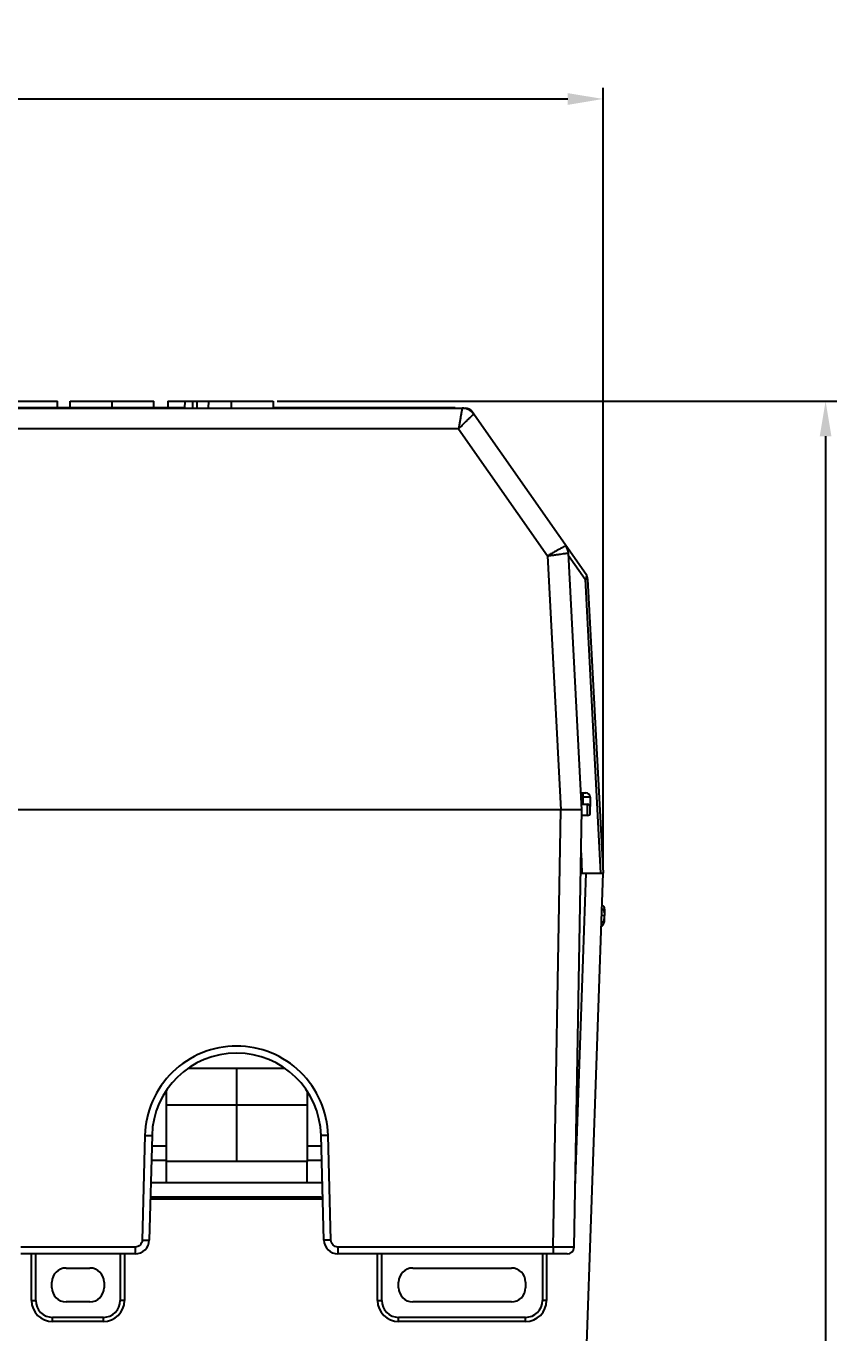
# Model space of a CAD drawing. Header units: millimetres. Extents: x 5329 to 6973, y -914 to -356.
# Drawn here: x 6304.2 to 6361.7, y -663.9 to -571.2 of the extents above; entities that cross this region are included whole.
import ezdxf

# ---------------------------------------------------------------- set-up
doc = ezdxf.new("R2010")
doc.units = ezdxf.units.MM
doc.header["$PDMODE"] = 3
doc.header["$PDSIZE"] = 1
doc.layers.get('0').update_dxf_attribs({"linetype": 'CONTINUOUS'})
doc.layers.get('Defpoints').update_dxf_attribs({"linetype": 'CONTINUOUS'})
doc.layers.add('Dim', color=1, linetype='CONTINUOUS')
doc.styles.add('OMI-1', font='arial.ttf', dxfattribs={"oblique": 1})
doc.dimstyles.new('1', dxfattribs={"dimtxt": 4, "dimasz": 2.5, "dimexe": 0.8, "dimexo": 0.3, "dimgap": 0.5, "dimtad": 1, "dimtoh": 1, "dimdec": 1, "dimzin": 0, "dimdsep": 46, "dimtxsty": 'OMI-1', "dimcen": 0, "dimclrd": 256, "dimclre": 256, "dimclrt": 256, "dimadec": 0, "dimazin": 0, "dimtfac": 0.8, "dimtdec": 1, "dimtix": 1, "dimtmove": 0, "dimatfit": 3, "dimfxl": 1, "dimtolj": 1, "dimtzin": 0, "dimarcsym": 0})

# ---------------------------------------------------------------- blocks, each defined once
blk = doc.blocks.new('*D6114')
at = {"layer": 'Defpoints', "color": 0}
for p in [(6345.109, -576.326), (6248.109, -631.257), (6345.109, -631.257)]:
    blk.add_point(p, dxfattribs=at)
at = {"layer": 'Dim', "lineweight": -2}
for p, q in [((6248.109, -630.957), (6248.109, -575.526)), ((6345.109, -630.957), (6345.109, -575.526)), ((6250.609, -576.326), (6342.609, -576.326))]:
    blk.add_line(p, q, dxfattribs=at)
at = {"layer": 'Dim'}
for points in [[(6250.609, -575.91), (6250.609, -576.743), (6248.109, -576.326)], [(6342.609, -576.743), (6342.609, -575.91), (6345.109, -576.326)]]:
    blk.add_solid(points, dxfattribs=at)
at = {"layer": 'Dim', "insert": (6296.609, -573.784), "char_height": 4, "attachment_point": 5, "style": 'OMI-1'}
blk.add_mtext('\\A1;97.0', dxfattribs=at)
blk = doc.blocks.new('*D6115')
at = {"layer": 'Defpoints', "color": 0}
for p in [(6321.7, -597.757), (6336.109, -770.807), (6360.901, -770.807)]:
    blk.add_point(p, dxfattribs=at)
at = {"layer": 'Dim', "lineweight": -2}
for p, q in [((6322, -597.757), (6361.701, -597.757)), ((6360.901, -600.257), (6360.901, -768.307)), ((6336.409, -770.807), (6361.701, -770.807))]:
    blk.add_line(p, q, dxfattribs=at)
at = {"layer": 'Dim'}
for points in [[(6361.318, -600.257), (6360.484, -600.257), (6360.901, -597.757)], [(6360.484, -768.307), (6361.318, -768.307), (6360.901, -770.807)]]:
    blk.add_solid(points, dxfattribs=at)
at = {"layer": 'Dim', "insert": (6358.357, -684.282), "char_height": 4, "attachment_point": 5, "rotation": 90, "style": 'OMI-1'}
blk.add_mtext('\\A1;173.1', dxfattribs=at)

msp = doc.modelspace()

# ---------------------------------------------------------------- linework, layer by layer
at = {"color": 7, "linetype": 'Continuous'}
for p, q in [((6300.624, -597.757), (6306.402, -597.757)), ((6306.402, -598.207), (6306.402, -597.757)), ((6307.306, -598.207), (6307.306, -597.757)), ((6307.306, -597.757), (6313.233, -597.757)), ((6310.293, -598.207), (6310.293, -597.757)), ((6313.233, -598.207), (6313.233, -597.757)), ((6314.237, -597.757), (6314.237, -598.207)), ((6314.238, -597.757), (6321.7, -597.757)), ((6315.432, -597.757), (6315.416, -598.257)), ((6315.993, -597.757), (6315.984, -598.257)), ((6316.3, -597.757), (6316.292, -598.257)), ((6317.109, -597.757), (6317.106, -598.257)), ((6318.734, -597.757), (6318.734, -598.257)), ((6321.7, -597.757), (6321.709, -598.257)), ((6257.893, -598.257), (6335.325, -598.257)), ((6299.409, -598.207), (6315.416, -598.207)), ((6321.709, -598.207), (6334.609, -598.207)), ((6334.609, -598.257), (6334.609, -598.207)), ((6343.907, -610.068), (6335.817, -598.513)), ((6334.857, -599.731), (6258.362, -599.731)), ((6334.857, -599.731), (6341.164, -608.739)), ((6341.164, -608.739), (6342.109, -626.757)), ((6343.609, -626.757), (6342.655, -608.544)), ((6342.663, -608.702), (6343.839, -610.383)), ((6343.839, -610.383), (6344.933, -631.257)), ((6344.015, -610.381), (6345.109, -631.257)), ((6343.546, -625.557), (6343.893, -625.557)), ((6343.709, -626.357), (6343.709, -625.557)), ((6344.193, -625.852), (6343.562, -625.852)), ((6343.588, -626.357), (6344.009, -626.357)), ((6344.009, -627.157), (6344.009, -626.357)), ((6344.193, -625.852), (6344.205, -626.517)), ((6344.209, -626.957), (6344.209, -626.557)), ((6342.109, -626.757), (6251.109, -626.757)), ((6341.568, -657.766), (6342.109, -626.757)), ((6343.068, -657.766), (6343.609, -626.757)), ((6344.009, -627.157), (6343.602, -627.157)), ((6343.556, -629.797), (6343.607, -631.257)), ((6343.14, -653.627), (6343.908, -631.257)), ((6343.531, -631.257), (6345.109, -631.257)), ((6343.603, -675.107), (6345.109, -631.257)), ((6345.222, -633.797), (6345.19, -634.732)), ((6345.206, -634.264), (6345.006, -634.257)), ((6322.57, -645.107), (6315.652, -645.107)), ((6319.109, -645.107), (6319.109, -651.707)), ((6314.109, -646.696), (6314.109, -653.207)), ((6324.109, -646.691), (6324.109, -651.707)), ((6324.109, -647.707), (6314.109, -647.707)), ((6312.611, -649.846), (6312.417, -657.279)), ((6313.111, -649.85), (6312.917, -657.284)), ((6314.109, -650.607), (6313.091, -650.607)), ((6325.127, -650.607), (6324.109, -650.607)), ((6325.302, -657.284), (6325.107, -649.85)), ((6325.802, -657.279), (6325.607, -649.846)), ((6313.065, -651.607), (6314.109, -651.607)), ((6324.109, -651.607), (6325.153, -651.607)), ((6324.109, -651.707), (6314.109, -651.707)), ((6324.089, -651.707), (6324.089, -653.207)), ((6325.195, -653.207), (6313.023, -653.207)), ((6312.993, -654.357), (6325.207, -654.357)), ((6312.997, -654.207), (6325.109, -654.207)), ((6313.109, -654.357), (6313.109, -654.207)), ((6325.109, -654.207), (6325.109, -654.357)), ((6311.917, -657.766), (6303.801, -657.766)), ((6311.917, -657.766), (6311.917, -658.257)), ((6341.568, -657.766), (6326.301, -657.766)), ((6326.301, -657.766), (6326.301, -658.257)), ((6341.568, -657.766), (6341.568, -658.257)), ((6311.917, -658.257), (6303.801, -658.257)), ((6304.559, -661.555), (6304.559, -658.257)), ((6304.859, -661.555), (6304.859, -658.257)), ((6310.859, -658.257), (6310.859, -661.555)), ((6311.159, -658.257), (6311.159, -661.555)), ((6342.568, -658.257), (6326.301, -658.257)), ((6329.109, -661.555), (6329.109, -658.257)), ((6329.409, -661.555), (6329.409, -658.257)), ((6340.809, -658.257), (6340.809, -661.555)), ((6341.109, -658.257), (6341.109, -661.555)), ((6307.009, -659.257), (6308.709, -659.257)), ((6331.609, -659.257), (6338.609, -659.257)), ((6306.009, -660.657), (6306.009, -660.257)), ((6309.709, -660.257), (6309.709, -660.657)), ((6330.609, -660.657), (6330.609, -660.257)), ((6339.609, -660.257), (6339.609, -660.657)), ((6304.559, -661.555), (6304.859, -661.555)), ((6308.709, -661.657), (6307.009, -661.657)), ((6311.159, -661.555), (6310.859, -661.555)), ((6329.109, -661.555), (6329.409, -661.555)), ((6338.609, -661.657), (6331.609, -661.657)), ((6341.109, -661.555), (6340.809, -661.555)), ((6306.059, -663.055), (6306.059, -662.755)), ((6309.659, -662.755), (6306.059, -662.755)), ((6309.659, -663.055), (6309.659, -662.755)), ((6339.609, -662.755), (6330.609, -662.755)), ((6330.609, -663.055), (6330.609, -662.755)), ((6339.609, -663.055), (6339.609, -662.755)), ((6309.659, -663.055), (6306.059, -663.055)), ((6339.609, -663.055), (6330.609, -663.055))]:
    msp.add_line(p, q, dxfattribs=at)
for centre, radius, start, end in [((6335.117, -599.257), 1, 34.99976, 90), ((6335.325, -598.857), 0.6, 35, 90), ((6341.656, -608.596), 1, 3, 35.00056), ((6343.416, -610.412), 0.6, 3, 35), ((6343.893, -625.857), 0.3, 1, 90), ((6344.009, -626.557), 0.2, 0, 90), ((6344.009, -626.957), 0.2, 270, 0), ((6344.914, -634.037), 0.3, 358.03288, 68.56163), ((6344.922, -633.787), 0.3, 358.03288, 62.90503), ((6344.89, -634.721), 0.3, 287.50411, 358.03288), ((6344.899, -634.471), 0.3, 287.50413, 358.03288), ((6319.109, -650.007), 6, 1.5, 178.5), ((6311.917, -657.257), 1, 270, 358.5), ((6326.301, -657.257), 1, 181.5, 270), ((6342.568, -657.757), 0.5, 270, 359), ((6307.009, -660.257), 1, 90, 180), ((6308.709, -660.257), 1, 0, 90), ((6331.609, -660.257), 1, 90, 180), ((6338.609, -660.257), 1, 0, 90), ((6307.009, -660.657), 1, 180, 270), ((6308.709, -660.657), 1, 270, 0), ((6331.609, -660.657), 1, 180, 270), ((6338.609, -660.657), 1, 270, 0), ((6306.059, -661.555), 1.5, 180, 270), ((6306.059, -661.555), 1.2, 180, 270), ((6309.659, -661.555), 1.5, 270, 0), ((6309.659, -661.555), 1.2, 270, 0), ((6330.609, -661.555), 1.5, 180, 270), ((6330.609, -661.555), 1.2, 180, 270), ((6339.609, -661.555), 1.5, 270, 0), ((6339.609, -661.555), 1.2, 270, 0)]:
    msp.add_arc(centre, radius, start, end, dxfattribs=at)
for points, knots in [([(6335.117, -598.257), (6335.116, -598.257), (6335.116, -598.261), (6335.115, -598.265), (6335.113, -598.275), (6335.109, -598.294), (6335.104, -598.326), (6335.095, -598.375), (6335.084, -598.437), (6335.07, -598.512), (6335.055, -598.598), (6335.031, -598.733), (6334.997, -598.925), (6334.953, -599.176), (6334.906, -599.448), (6334.874, -599.636), (6334.857, -599.731)], [0, 0, 0, 0, 0.001269, 0.004959, 0.011058, 0.019546, 0.043616, 0.076982, 0.119258, 0.169979, 0.22867, 0.294724, 0.446153, 0.618526, 0.805623, 1, 1, 1, 1]), ([(6334.857, -599.731), (6334.926, -599.663), (6335.061, -599.528), (6335.258, -599.333), (6335.441, -599.154), (6335.602, -598.997), (6335.721, -598.882), (6335.8, -598.807), (6335.846, -598.763), (6335.882, -598.73), (6335.91, -598.702), (6335.924, -598.694), (6335.935, -598.682), (6335.936, -598.684)], [0, 0, 0, 0, 0.194437, 0.380443, 0.552718, 0.704662, 0.82975, 0.880657, 0.923054, 0.956432, 0.980512, 0.995083, 1, 1, 1, 1]), ([(6342.475, -608.023), (6342.474, -608.02), (6342.461, -608.029), (6342.444, -608.033), (6342.41, -608.052), (6342.367, -608.073), (6342.311, -608.103), (6342.216, -608.154), (6342.073, -608.232), (6341.877, -608.339), (6341.655, -608.463), (6341.414, -608.598), (6341.249, -608.691), (6341.164, -608.739)], [0, 0, 0, 0, 0.005237, 0.019914, 0.043944, 0.077145, 0.11927, 0.169855, 0.294333, 0.445976, 0.618357, 0.804867, 1, 1, 1, 1]), ([(6341.164, -608.739), (6341.261, -608.725), (6341.451, -608.697), (6341.726, -608.658), (6341.98, -608.622), (6342.203, -608.592), (6342.365, -608.571), (6342.473, -608.558), (6342.536, -608.551), (6342.584, -608.547), (6342.623, -608.542), (6342.639, -608.544), (6342.654, -608.541), (6342.655, -608.544)], [0, 0, 0, 0, 0.194848, 0.382363, 0.555129, 0.70671, 0.831177, 0.88169, 0.923688, 0.956789, 0.980637, 0.995033, 1, 1, 1, 1]), ([(6344.015, -610.381), (6344.015, -610.377), (6343.991, -610.383), (6343.965, -610.377), (6343.906, -610.381), (6343.864, -610.382), (6343.839, -610.383)], [0, 0, 0, 0, 0.066553, 0.260767, 0.576136, 1, 1, 1, 1]), ([(6343.907, -610.068), (6343.918, -610.083), (6343.951, -610.166), (6343.914, -610.26), (6343.879, -610.32)], [0, 0, 0, 0, 0.203613, 1, 1, 1, 1]), ([(6343.609, -626.757), (6343.609, -626.757), (6343.605, -626.757), (6343.601, -626.756), (6343.591, -626.756), (6343.573, -626.755), (6343.54, -626.755), (6343.49, -626.755), (6343.428, -626.755), (6343.352, -626.755), (6343.265, -626.756), (6343.127, -626.757), (6342.931, -626.758), (6342.675, -626.76), (6342.398, -626.76), (6342.206, -626.758), (6342.109, -626.757)], [0, 0, 0, 0, 0.001241, 0.004882, 0.010914, 0.019321, 0.043191, 0.076278, 0.11823, 0.168673, 0.227116, 0.293007, 0.44454, 0.617333, 0.805009, 1, 1, 1, 1]), ([(6325.607, -649.846), (6325.585, -649.015), (6325.214, -647.343), (6323.759, -645.244), (6321.619, -643.843), (6319.109, -643.353), (6316.599, -643.843), (6314.459, -645.244), (6313.004, -647.344), (6312.633, -649.015), (6312.611, -649.846)], [0, 0, 0, 0, 0.124998, 0.250002, 0.375013, 0.500028, 0.625043, 0.750053, 0.875054, 1, 1, 1, 1]), ([(6312.611, -649.846), (6312.675, -649.848), (6312.768, -649.85), (6312.885, -649.852), (6312.96, -649.853), (6313.021, -649.853), (6313.063, -649.853), (6313.088, -649.852), (6313.101, -649.852), (6313.106, -649.851), (6313.111, -649.851), (6313.111, -649.85)], [0, 0, 0, 0, 0.382495, 0.555356, 0.706743, 0.83097, 0.923446, 0.956493, 0.980352, 0.994865, 1, 1, 1, 1]), ([(6325.607, -649.846), (6325.543, -649.848), (6325.451, -649.85), (6325.333, -649.852), (6325.258, -649.853), (6325.197, -649.853), (6325.155, -649.853), (6325.13, -649.852), (6325.118, -649.852), (6325.112, -649.851), (6325.107, -649.851), (6325.107, -649.85)], [0, 0, 0, 0, 0.382495, 0.555356, 0.706743, 0.83097, 0.923446, 0.956493, 0.980352, 0.994865, 1, 1, 1, 1]), ([(6312.417, -657.279), (6312.413, -657.405), (6312.304, -657.663), (6312.042, -657.766), (6311.917, -657.766)], [0, 0, 0, 0, 0.499853, 1, 1, 1, 1]), ([(6312.417, -657.279), (6312.48, -657.281), (6312.573, -657.283), (6312.691, -657.285), (6312.766, -657.286), (6312.827, -657.286), (6312.869, -657.286), (6312.893, -657.286), (6312.906, -657.286), (6312.912, -657.284), (6312.916, -657.285), (6312.917, -657.284)], [0, 0, 0, 0, 0.382495, 0.555356, 0.706743, 0.83097, 0.923446, 0.956493, 0.980352, 0.994865, 1, 1, 1, 1]), ([(6325.802, -657.279), (6325.738, -657.281), (6325.645, -657.283), (6325.527, -657.285), (6325.453, -657.286), (6325.391, -657.286), (6325.349, -657.286), (6325.325, -657.286), (6325.312, -657.286), (6325.307, -657.284), (6325.302, -657.285), (6325.302, -657.284)], [0, 0, 0, 0, 0.382495, 0.555356, 0.706743, 0.83097, 0.923446, 0.956493, 0.980352, 0.994865, 1, 1, 1, 1]), ([(6326.301, -657.766), (6326.176, -657.766), (6325.915, -657.663), (6325.805, -657.405), (6325.802, -657.279)], [0, 0, 0, 0, 0.49992, 1, 1, 1, 1]), ([(6343.068, -657.766), (6343.068, -657.767), (6343.064, -657.766), (6343.06, -657.767), (6343.05, -657.767), (6343.031, -657.768), (6342.998, -657.768), (6342.949, -657.769), (6342.886, -657.769), (6342.811, -657.77), (6342.723, -657.77), (6342.586, -657.77), (6342.39, -657.77), (6342.135, -657.769), (6341.857, -657.768), (6341.666, -657.767), (6341.568, -657.766)], [0, 0, 0, 0, 0.001246, 0.004879, 0.0109, 0.019297, 0.043162, 0.076247, 0.118222, 0.168706, 0.227184, 0.293106, 0.444637, 0.617433, 0.804951, 1, 1, 1, 1])]:
    msp.add_open_spline(points, degree=3, knots=knots, dxfattribs=at)
msp.add_open_spline([(6343.879, -610.32), (6343.867, -610.342), (6343.854, -610.363), (6343.839, -610.383)], degree=3, dxfattribs=at)

# ---------------------------------------------------------------- dimensions: what is measured, and where the dimension line sits
at = {"layer": 'Dim'}
dim = msp.add_linear_dim(base=(6345.109, -576.326), p1=(6248.109, -631.257), p2=(6345.109, -631.257), dimstyle='1', dxfattribs=at)
dim.commit()
dim.dimension.update_dxf_attribs({"geometry": '*D6114', "text_midpoint": (6296.609, -573.784)})
dim = msp.add_linear_dim(base=(6360.901112565, -770.807474227), p1=(6321.700373415, -597.757474227), p2=(6336.109100955, -770.807474227), angle=90, dimstyle='1', dxfattribs=at)
dim.commit()
dim.dimension.update_dxf_attribs({"geometry": '*D6115', "text_midpoint": (6358.357456358, -684.282474227)})

doc.saveas('drawing.dxf')
